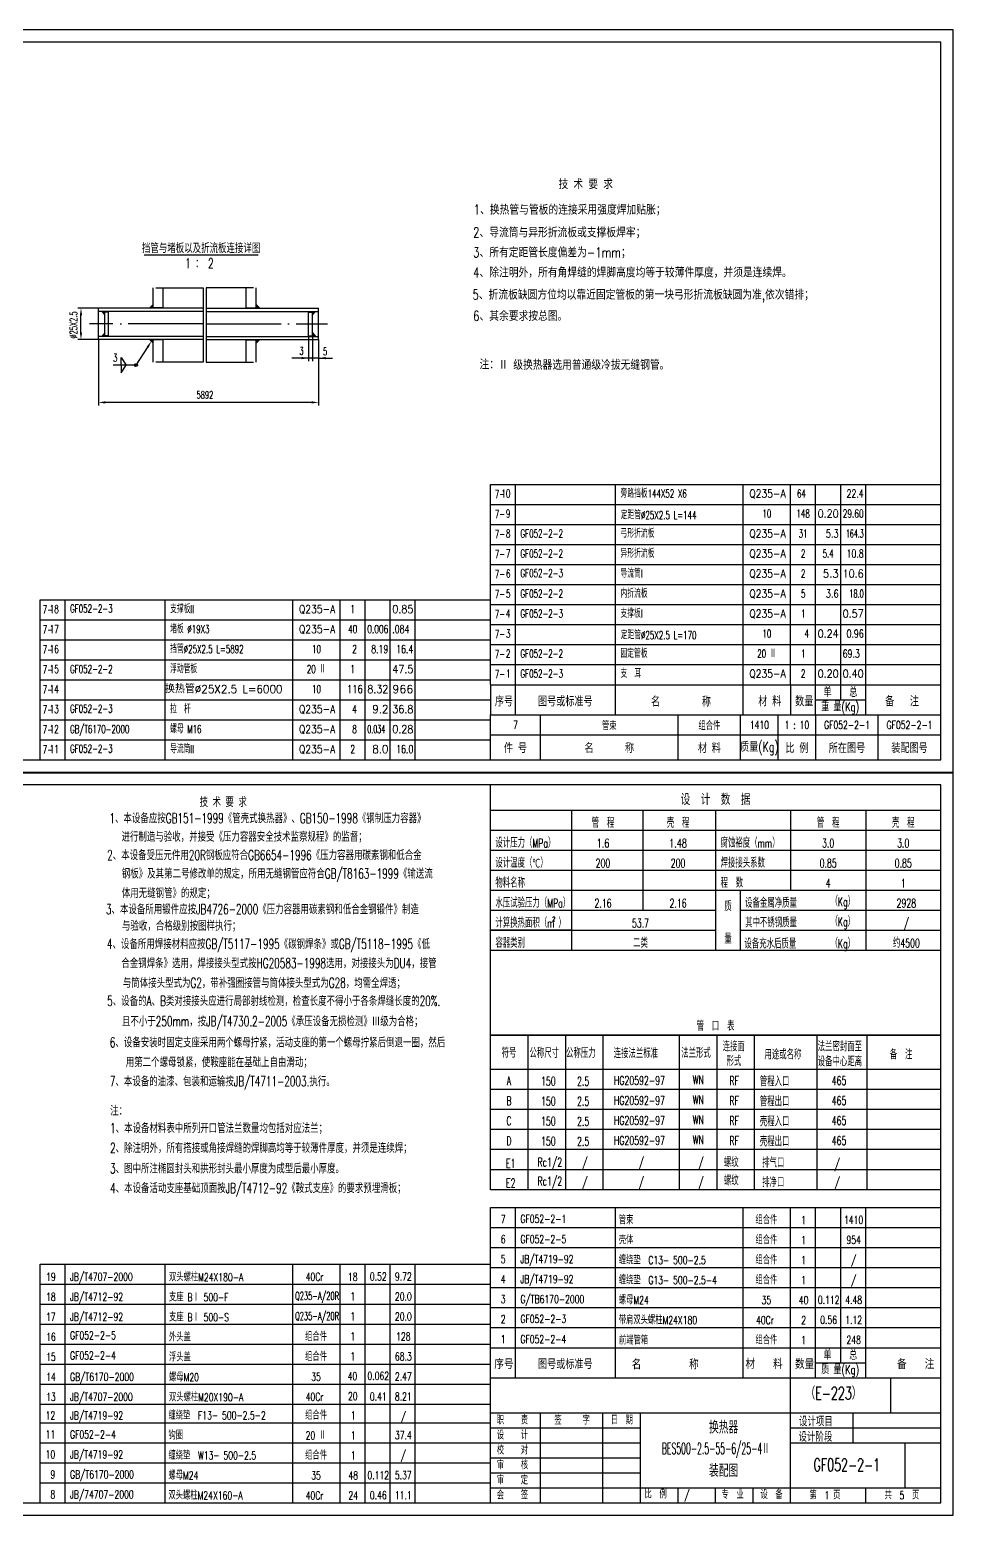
# Model space of a CAD drawing. Extents: x -1168 to 1459, y 189 to 1542.
# Drawn here: x 153 to 522, y 940 to 1534 of the extents above; entities that cross this region are included whole.
import ezdxf
from ezdxf.enums import TextEntityAlignment as Align

# ---------------------------------------------------------------- set-up
doc = ezdxf.new("R2010")
doc.units = 0
doc.header["$MEASUREMENT"] = 0
doc.linetypes.add('DASHDOT-M', pattern=[36, 30, -3, 0, -3])
doc.layers.get('0').update_dxf_attribs({"linetype": 'CONTINUOUS'})
for name, color, linetype in [('CDR_DWG1', 4, 'CONTINUOUS'), ('CDR_DWG2', 2, 'CONTINUOUS'), ('CDR_DWG3', 1, 'DASHDOT-M')]:
    doc.layers.add(name, color=color, linetype=linetype)
doc.styles.add('HZ', font='romans', dxfattribs={"width": 0.7, "bigfont": 'hz'})

msp = doc.modelspace()

# ---------------------------------------------------------------- linework, layer by layer
for p, q in [((522.19, 1533.67), (-318.81, 1533.67)), ((522.19, 1236.67), (522.19, 1533.67)), ((180.55, 1422.27), (172.31, 1422.27)), ((183.05, 1419.64), (181.85, 1421.02)), ((181.94, 1420.91), (182.05, 1421.02)), ((183.05, 1420.01), (182.03, 1421.02)), ((182.07, 1420.76), (182.33, 1421.02)), ((182.2, 1420.61), (182.61, 1421.02)), ((183.05, 1420.29), (182.31, 1421.02)), ((182.33, 1420.46), (182.9, 1421.02)), ((182.47, 1420.31), (183.05, 1420.89)), ((183.05, 1419.72), (182.51, 1420.26)), ((183.05, 1420.57), (182.6, 1421.02)), ((182.6, 1420.16), (183.05, 1420.61)), ((182.73, 1420.01), (183.05, 1420.32)), ((182.86, 1419.86), (183.05, 1420.04)), ((183.05, 1420.85), (182.88, 1421.02)), ((182.99, 1419.7), (183.05, 1419.76)), ((184.55, 1420.77), (183.05, 1420.77)), ((200.94, 1422.27), (202.45, 1423.74)), ((201.16, 1422.27), (201.05, 1422.38)), ((201.13, 1422.27), (202.45, 1423.59)), ((201.44, 1422.27), (201.19, 1422.52)), ((201.72, 1422.27), (201.34, 1422.66)), ((201.41, 1422.27), (202.45, 1423.31)), ((202, 1422.27), (201.48, 1422.8)), ((202.29, 1422.27), (201.62, 1422.94)), ((201.69, 1422.27), (202.45, 1423.02)), ((202.45, 1422.4), (201.76, 1423.08)), ((202.45, 1422.68), (201.91, 1423.22)), ((201.97, 1422.27), (202.45, 1422.74)), ((202.45, 1422.96), (202.05, 1423.36)), ((202.45, 1423.24), (202.19, 1423.49)), ((202.26, 1422.27), (202.45, 1422.46)), ((202.45, 1423.53), (202.34, 1423.63)), ((245.03, 1422.27), (243.53, 1423.74)), ((243.53, 1423.53), (243.63, 1423.63)), ((244.84, 1422.27), (243.53, 1423.59)), ((243.53, 1423.24), (243.78, 1423.49)), ((243.53, 1422.96), (243.92, 1423.36)), ((244.56, 1422.27), (243.53, 1423.31)), ((243.53, 1422.68), (244.06, 1423.22)), ((243.53, 1422.4), (244.21, 1423.08)), ((244.28, 1422.27), (243.53, 1423.02)), ((244, 1422.27), (243.53, 1422.74)), ((243.71, 1422.27), (243.53, 1422.46)), ((243.68, 1422.27), (244.35, 1422.94)), ((243.97, 1422.27), (244.49, 1422.8)), ((244.25, 1422.27), (244.64, 1422.66)), ((244.53, 1422.27), (244.78, 1422.52)), ((244.82, 1422.27), (244.92, 1422.38)), ((264.53, 1420.77), (266.03, 1420.77)), ((266.03, 1420.29), (266.76, 1421.02)), ((266.03, 1420.57), (266.48, 1421.02)), ((266.03, 1420.85), (266.19, 1421.02)), ((266.03, 1420.01), (267.04, 1421.02)), ((266.03, 1419.64), (267.23, 1421.02)), ((266.61, 1420.31), (266.03, 1420.89)), ((266.47, 1420.16), (266.03, 1420.61)), ((266.34, 1420.01), (266.03, 1420.32)), ((266.03, 1419.72), (266.56, 1420.26)), ((266.21, 1419.86), (266.03, 1420.04)), ((266.08, 1419.7), (266.03, 1419.76)), ((266.74, 1420.46), (266.18, 1421.02)), ((266.87, 1420.61), (266.46, 1421.02)), ((267, 1420.76), (266.74, 1421.02)), ((267.13, 1420.91), (267.03, 1421.02)), ((173.56, 1412.57), (173.56, 1419.47)), ((180.55, 1409.77), (172.31, 1409.77)), ((180.55, 1409.77), (180.55, 1383.4)), ((183.05, 1412.4), (181.85, 1411.02)), ((181.85, 1411.02), (181.85, 1411.02)), ((181.95, 1411.02), (183.05, 1412.12)), ((182.13, 1411.02), (181.98, 1411.17)), ((182.41, 1411.02), (182.11, 1411.32)), ((182.23, 1411.02), (183.05, 1411.84)), ((182.7, 1411.02), (182.24, 1411.48)), ((182.98, 1411.02), (182.37, 1411.63)), ((183.05, 1411.24), (182.51, 1411.78)), ((182.51, 1411.02), (183.05, 1411.56)), ((183.05, 1411.52), (182.64, 1411.93)), ((183.05, 1411.8), (182.77, 1412.08)), ((182.8, 1411.02), (183.05, 1411.27)), ((183.05, 1412.09), (182.9, 1412.23)), ((183.05, 1412.37), (183.03, 1412.38)), ((184.55, 1411.27), (183.05, 1411.27)), ((200.94, 1409.77), (202.45, 1408.3)), ((201.16, 1409.77), (201.05, 1409.66)), ((201.13, 1409.77), (202.45, 1408.45)), ((201.44, 1409.77), (201.19, 1409.52)), ((201.72, 1409.77), (201.34, 1409.39)), ((201.41, 1409.77), (202.45, 1408.73)), ((202, 1409.77), (201.48, 1409.25)), ((202.29, 1409.77), (201.62, 1409.11)), ((201.69, 1409.77), (202.45, 1409.02)), ((202.45, 1409.65), (201.76, 1408.97)), ((202.45, 1409.36), (201.91, 1408.83)), ((201.97, 1409.77), (202.45, 1409.3)), ((202.45, 1409.08), (202.05, 1408.69)), ((202.45, 1408.8), (202.19, 1408.55)), ((202.26, 1409.77), (202.45, 1409.58)), ((202.45, 1408.52), (202.34, 1408.41)), ((243.71, 1409.77), (243.53, 1409.58)), ((244, 1409.77), (243.53, 1409.3)), ((244.28, 1409.77), (243.53, 1409.02)), ((244.56, 1409.77), (243.53, 1408.73)), ((244.84, 1409.77), (243.53, 1408.45)), ((245.03, 1409.77), (243.53, 1408.3)), ((243.53, 1409.65), (244.21, 1408.97)), ((243.53, 1409.36), (244.06, 1408.83)), ((243.53, 1409.08), (243.92, 1408.69)), ((243.53, 1408.8), (243.78, 1408.55)), ((243.53, 1408.52), (243.63, 1408.41)), ((243.68, 1409.77), (244.35, 1409.11)), ((243.97, 1409.77), (244.49, 1409.25)), ((244.25, 1409.77), (244.64, 1409.39)), ((244.53, 1409.77), (244.78, 1409.52)), ((244.82, 1409.77), (244.92, 1409.66)), ((264.53, 1411.27), (264.53, 1401.11)), ((264.53, 1411.27), (266.03, 1411.27)), ((266.03, 1412.4), (266.03, 1401.11)), ((266.03, 1412.4), (267.23, 1411.02)), ((266.03, 1412.37), (266.04, 1412.38)), ((266.03, 1412.09), (266.17, 1412.23)), ((267.12, 1411.02), (266.03, 1412.12)), ((266.03, 1411.8), (266.3, 1412.08)), ((266.03, 1411.52), (266.43, 1411.93)), ((266.84, 1411.02), (266.03, 1411.84)), ((266.03, 1411.24), (266.57, 1411.78)), ((266.56, 1411.02), (266.03, 1411.56)), ((266.28, 1411.02), (266.03, 1411.27)), ((266.09, 1411.02), (266.7, 1411.63)), ((266.38, 1411.02), (266.83, 1411.48)), ((266.66, 1411.02), (266.96, 1411.32)), ((266.94, 1411.02), (267.09, 1411.17)), ((267.22, 1411.02), (267.22, 1411.02)), ((268.53, 1409.77), (268.53, 1401.11)), ((189.6, 1399.52), (189.6, 1402.57)), ((189.6, 1402.57), (191.57, 1399.52)), ((200.16, 1406.7), (195.55, 1399.52)), ((263.23, 1402.36), (257.88, 1402.36)), ((268.53, 1402.36), (258.93, 1402.36)), ((268.83, 1402.36), (271.63, 1402.36)), ((271.33, 1402.36), (274.13, 1402.36)), ((188.34, 1399.52), (186.42, 1399.52)), ((195.55, 1399.52), (188.34, 1399.52)), ((189.6, 1396.47), (191.57, 1399.52)), ((189.6, 1399.52), (189.6, 1396.47)), ((268.53, 1401.11), (268.53, 1392.26)), ((268.53, 1392.26), (268.53, 1383.4)), ((265.73, 1384.65), (183.35, 1384.65)), ((477.19, 1271.84), (477.19, 1351.84)), ((337.19, 1343.84), (517.19, 1343.84)), ((337.19, 1335.84), (517.19, 1335.84)), ((337.19, 1327.84), (517.19, 1327.84)), ((337.19, 1319.84), (517.19, 1319.84)), ((337.19, 1311.84), (517.19, 1311.84)), ((157.19, 1305.67), (337.19, 1305.67)), ((337.19, 1303.84), (517.19, 1303.84)), ((157.19, 1297.67), (337.19, 1297.67)), ((337.19, 1295.84), (517.19, 1295.84)), ((157.19, 1289.67), (337.19, 1289.67)), ((337.19, 1287.84), (517.19, 1287.84)), ((157.19, 1281.67), (337.19, 1281.67)), ((337.19, 1279.84), (517.19, 1279.84)), ((157.19, 1273.67), (337.19, 1273.67)), ((337.19, 1271.67), (517.19, 1271.67)), ((337.19, 1271.67), (517.19, 1271.67)), ((477.19, 1265.67), (477.19, 1271.67)), ((157.19, 1265.67), (337.19, 1265.67)), ((157.19, 1257.67), (337.19, 1257.67)), ((157.19, 1249.67), (337.19, 1249.67)), ((337.21, 1251.67), (517.21, 1251.67)), ((157.19, 1241.67), (337.19, 1241.67)), ((337.21, 1241.67), (517.19, 1241.67)), ((522.19, 1236.67), (-318.81, 1236.67)), ((-318.81, 1236.67), (522.19, 1236.67)), ((-318.81, 1236.67), (522.19, 1236.67)), ((-318.81, 1236.58), (522.19, 1236.58)), ((-318.81, 1236.58), (522.19, 1236.58)), ((522.19, 939.67), (522.19, 1236.67)), ((337.19, 1213.67), (517.19, 1213.67)), ((337.19, 1205.67), (517.19, 1205.67)), ((337.19, 1197.67), (517.19, 1197.67)), ((337.19, 1189.67), (517.19, 1189.67)), ((337.19, 1181.67), (427.19, 1181.67)), ((437.19, 1181.67), (517.19, 1181.67)), ((337.19, 1173.67), (427.19, 1173.67)), ((369.66, 1173.67), (337.19, 1173.67)), ((437.19, 1173.67), (517.19, 1173.67)), ((337.19, 1165.67), (517.19, 1165.67)), ((337.19, 1165.67), (517.19, 1165.67)), ((337.19, 1165.67), (517.19, 1165.67)), ((337.19, 1165.67), (427.19, 1165.67)), ((517.19, 1117.86), (337.19, 1117.86)), ((517.19, 1109.86), (337.19, 1109.86)), ((517.19, 1101.86), (337.19, 1101.86)), ((517.19, 1093.86), (337.19, 1093.86)), ((517.19, 1085.86), (337.19, 1085.86)), ((517.19, 1077.86), (337.19, 1077.86)), ((337.19, 1062.76), (517.19, 1062.76)), ((337.19, 1054.76), (517.19, 1054.76)), ((337.19, 1046.76), (517.19, 1046.76)), ((157.19, 1040.12), (337.19, 1040.12)), ((337.19, 1038.76), (517.19, 1038.76)), ((157.19, 1032.12), (337.19, 1032.12)), ((337.19, 1030.76), (517.19, 1030.76)), ((157.19, 1024.12), (337.19, 1024.12)), ((337.19, 1022.76), (517.19, 1022.76)), ((157.19, 1016.12), (337.19, 1016.12)), ((337.19, 1014.76), (517.19, 1014.76)), ((157.19, 1008.12), (337.19, 1008.12)), ((337.19, 1006.67), (517.19, 1006.67)), ((337.19, 1006.67), (517.19, 1006.67)), ((487.19, 1000.67), (487.19, 1006.67)), ((157.19, 1000.12), (337.19, 1000.12)), ((467.19, 1000.67), (487.19, 1000.67)), ((157.19, 992.12), (337.19, 992.12)), ((337.19, 994.67), (517.19, 994.67)), ((457.19, 944.67), (457.19, 994.67)), ((497.19, 980.67), (497.19, 994.67)), ((157.19, 984.12), (337.19, 984.12)), ((357.19, 944.67), (357.19, 980.67)), ((382.19, 944.67), (382.19, 980.67)), ((397.19, 944.67), (397.19, 980.67)), ((482.19, 968.67), (482.19, 980.67)), ((157.19, 976.67), (337.19, 976.67)), ((157.19, 976.67), (337.19, 976.67)), ((337.19, 974.67), (397.19, 974.67)), ((457.19, 974.67), (517.19, 974.67)), ((157.19, 968.67), (337.19, 968.67)), ((337.19, 968.67), (397.19, 968.67)), ((457.19, 968.67), (517.19, 968.67)), ((502.81, 968.67), (502.81, 950.67)), ((337.19, 962.67), (397.19, 962.67)), ((157.19, 960.67), (337.19, 960.67)), ((337.19, 956.67), (397.19, 956.67)), ((157.19, 952.67), (337.19, 952.67)), ((337.19, 950.67), (517.19, 950.67)), ((412.19, 944.67), (412.19, 950.67)), ((427.19, 944.67), (427.19, 950.67)), ((442.19, 944.67), (442.19, 950.67)), ((487.19, 944.67), (487.19, 950.67)), ((-318.81, 939.67), (522.19, 939.67))]:
    msp.add_line(p, q)
msp.add_circle((195.55, 1399.52), 0.578)
for start, end in [(0, 180), (180, 0)]:
    msp.add_arc((266.03, 1402.36), 0.2, start, end)
for points in [[(173.1, 1419.47), (174.03, 1419.47), (173.56, 1422.27)], [(173.1, 1412.57), (174.03, 1412.57), (173.56, 1409.77)], [(199.77, 1406.95), (200.55, 1406.45), (201.68, 1409.05)], [(261.73, 1402.83), (261.73, 1401.9), (264.53, 1402.36)], [(271.33, 1402.83), (271.33, 1401.9), (268.53, 1402.36)], [(183.35, 1385.11), (183.35, 1384.18), (180.55, 1384.65)], [(265.73, 1385.11), (265.73, 1384.18), (268.53, 1384.65)]]:
    msp.add_solid(points)
at = {"layer": 'CDR_DWG1'}
for p, q in [((517.19, 1528.67), (-293.81, 1528.67)), ((517.19, 1241.67), (517.19, 1528.67)), ((202.45, 1422.27), (202.45, 1430.5)), ((203.45, 1430.5), (222.45, 1430.5)), ((206.45, 1422.27), (206.45, 1430.5)), ((222.45, 1430.5), (222.45, 1400.79)), ((223.53, 1430.5), (223.53, 1400.79)), ((242.53, 1430.5), (223.53, 1430.5)), ((239.53, 1422.27), (239.53, 1430.5)), ((243.53, 1422.27), (243.53, 1430.5)), ((222.45, 1422.27), (180.55, 1422.27)), ((180.55, 1409.77), (180.55, 1422.27)), ((222.45, 1421.02), (180.55, 1421.02)), ((183.05, 1411.02), (183.05, 1421.02)), ((184.55, 1411.27), (184.55, 1420.77)), ((206.45, 1422.4), (202.45, 1422.4)), ((223.53, 1422.27), (268.53, 1422.27)), ((223.53, 1421.02), (268.53, 1421.02)), ((239.53, 1422.4), (243.53, 1422.4)), ((264.53, 1411.27), (264.53, 1420.77)), ((266.03, 1411.02), (266.03, 1421.02)), ((268.53, 1409.77), (268.53, 1422.27)), ((222.45, 1411.02), (180.55, 1411.02)), ((222.45, 1409.77), (180.55, 1409.77)), ((202.45, 1400.79), (202.45, 1409.77)), ((206.45, 1409.65), (202.45, 1409.65)), ((206.45, 1400.79), (206.45, 1409.77)), ((223.53, 1411.02), (268.53, 1411.02)), ((223.53, 1409.77), (268.53, 1409.77)), ((239.53, 1400.79), (239.53, 1409.77)), ((239.53, 1409.65), (243.53, 1409.65)), ((243.53, 1400.79), (243.53, 1409.77)), ((222.45, 1400.79), (203.45, 1400.79)), ((223.53, 1400.79), (242.53, 1400.79)), ((337.19, 1351.84), (517.19, 1351.84)), ((337.19, 1271.84), (337.19, 1351.84)), ((347.19, 1271.84), (347.19, 1351.84)), ((387.19, 1271.84), (387.19, 1351.84)), ((438.19, 1271.84), (438.19, 1351.84)), ((457.19, 1271.84), (457.19, 1351.84)), ((467.19, 1271.84), (467.19, 1351.84)), ((487.19, 1271.84), (487.19, 1351.84)), ((157.19, 1241.67), (157.19, 1305.67)), ((167.19, 1241.67), (167.19, 1305.67)), ((207.19, 1241.67), (207.19, 1305.67)), ((258.19, 1241.67), (258.19, 1305.67)), ((277.19, 1241.67), (277.19, 1305.67)), ((287.19, 1241.67), (287.19, 1305.67)), ((297.19, 1241.67), (297.19, 1305.67)), ((307.19, 1241.67), (307.19, 1305.67)), ((337.19, 1271.67), (337.19, 1259.67)), ((347.19, 1259.67), (347.19, 1271.67)), ((387.19, 1259.67), (387.19, 1271.67)), ((438.19, 1259.67), (438.19, 1271.67)), ((457.19, 1271.84), (457.19, 1259.67)), ((467.19, 1259.67), (467.19, 1271.67)), ((487.19, 1259.67), (487.19, 1271.67)), ((467.19, 1265.67), (487.19, 1265.67)), ((337.2, 1259.67), (517.2, 1259.67)), ((337.21, 1241.67), (337.21, 1259.67)), ((337.21, 1259.67), (517.21, 1259.67)), ((357.21, 1241.67), (357.21, 1259.67)), ((412.21, 1241.67), (412.21, 1259.67)), ((437.21, 1241.67), (437.21, 1259.67)), ((452.21, 1241.67), (452.21, 1259.67)), ((467.21, 1241.67), (467.21, 1259.67)), ((492.21, 1241.67), (492.21, 1259.67)), ((-293.81, 1241.67), (517.19, 1241.67)), ((517.19, 1231.67), (-293.81, 1231.67)), ((337.19, 1069.86), (337.19, 1231.67)), ((517.19, 944.67), (517.19, 1231.67)), ((337.19, 1221.67), (517.19, 1221.67)), ((369.66, 1221.67), (369.66, 1165.67)), ((398.18, 1221.67), (398.18, 1181.67)), ((427.19, 1221.67), (427.19, 1165.67)), ((457.19, 1221.67), (457.19, 1189.67)), ((487.19, 1221.67), (487.19, 1165.67)), ((437.19, 1165.67), (437.19, 1189.67)), ((337.19, 1131.67), (517.19, 1131.67)), ((517.19, 1131.67), (337.19, 1131.67)), ((352.19, 1131.67), (352.19, 1069.86)), ((367.19, 1131.67), (367.19, 1069.86)), ((382.19, 1131.67), (382.19, 1069.86)), ((412.63, 1131.67), (412.63, 1069.86)), ((427.63, 1131.67), (427.63, 1069.86)), ((442.63, 1131.67), (442.63, 1069.86)), ((467.63, 1131.67), (467.63, 1069.86)), ((487.63, 1131.67), (487.63, 1069.86)), ((517.19, 1069.86), (337.19, 1069.86)), ((337.19, 944.67), (337.19, 1062.76)), ((347.19, 994.67), (347.19, 1062.76)), ((387.19, 994.67), (387.19, 1062.76)), ((438.19, 994.67), (438.19, 1062.76)), ((457.19, 994.67), (457.19, 1062.76)), ((467.19, 994.67), (467.19, 1062.76)), ((477.19, 1000.67), (477.19, 1062.76)), ((487.19, 994.67), (487.19, 1062.76)), ((157.19, 984.12), (157.19, 1040.12)), ((167.19, 944.67), (167.19, 1040.12)), ((207.19, 944.67), (207.19, 1040.12)), ((258.19, 944.67), (258.19, 1040.12)), ((277.19, 944.67), (277.19, 1040.12)), ((287.19, 944.67), (287.19, 1040.12)), ((297.19, 944.67), (297.19, 1040.12)), ((307.19, 944.67), (307.19, 1040.12)), ((337.19, 994.67), (517.19, 994.67)), ((457.19, 944.67), (457.19, 994.67)), ((157.19, 944.67), (157.19, 984.14)), ((337.19, 980.67), (517.19, 980.67)), ((-293.81, 944.67), (517.19, 944.67))]:
    msp.add_line(p, q, dxfattribs=at)
at = {"layer": 'CDR_DWG2'}
msp.add_line((198.84, 1443.61), (244.32, 1443.61), dxfattribs=at)
at = {"layer": 'CDR_DWG3', "linetype": 'DASHDOT-M'}
for p, q in [((222.45, 1416.02), (176.97, 1416.02)), ((223.53, 1416.02), (272.1, 1416.02))]:
    msp.add_line(p, q, dxfattribs=at)

# ---------------------------------------------------------------- texts
at = {"style": 'HZ'}
for s, height, width, p in [('           技 术 要 求', 4, 0.75, (339.82, 1469.95)), ('1、换热管与管板的连接采用强度焊加贴胀；', 4, 0.75, (330.52, 1459.72)), ('2、导流筒与异形折流板或支撑板焊牢；', 4, 0.75, (330.27, 1450.64)), ('3、所有定距管长度偏差为-1mm；', 4, 0.75, (330.27, 1442.64)), ('4、除注明外，所有角焊缝的焊脚高度均等于较薄件厚度，并须是连续焊。', 4, 0.75, (330.27, 1434.64)), ('5、折流板缺圆方位均以靠近固定管板的第一块弓形折流板缺圆为准,依次错排；', 4, 0.75, (330, 1425.75)), ('6、其余要求按总图。', 4, 0.75, (330.27, 1417.24)), ('3', 3, 0.65, (260.86, 1403.71)), ('5', 3, 0.65, (270.32, 1403.54)), ('注：', 4, 0.75, (332.84, 1397.87)), ('Ⅱ 级换热器选用普通级冷拔无缝钢管。', 4, 0.75, (340.39, 1397.69)), ('5892', 3, 0.65, (219.74, 1386.15)), ('7-', 3.2, 0.65, (338.98, 1346.42)), ('旁路挡板144X52 X6 ', 3.2, 0.65, (389.19, 1346.59)), ('7-', 3.2, 0.65, (338.98, 1338.42)), ('定距管%%C25X2.5 L=144', 3.2, 0.65, (389.25, 1337.97)), ('7-', 3.2, 0.65, (338.98, 1330.42)), ('GF052-2-2', 3.2, 0.65, (349.19, 1330.59)), ('弓形折流板', 3.2, 0.65, (389.19, 1330.59)), ('7-', 3.2, 0.65, (338.98, 1322.42)), ('GF052-2-2', 3.2, 0.65, (349.19, 1322.59)), ('异形折流板', 3.2, 0.65, (389.19, 1322.59)), ('7-', 3.2, 0.65, (338.98, 1314.42)), ('GF052-2-3', 3.2, 0.65, (349.19, 1314.77)), ('导流筒I', 3.2, 0.65, (389.19, 1314.59)), ('7-', 3.2, 0.65, (338.98, 1306.42)), ('GF052-2-2', 3.2, 0.65, (349.19, 1306.59)), ('内折流板', 3.2, 0.65, (389.19, 1306.59)), ('7-', 3.2, 0.65, (158.29, 1300.27)), ('GF052-2-3', 3.2, 0.65, (169.19, 1300.59)), ('支撑板II', 3.2, 0.65, (209.19, 1300.42)), ('7-', 3.2, 0.65, (338.98, 1298.42)), ('GF052-2-3', 3.2, 0.65, (349.19, 1298.59)), ('支撑板I', 3.2, 0.65, (389.19, 1298.59)), ('7-', 3.2, 0.65, (158.29, 1292.27)), ('堵板 %%C19X3 ', 3.2, 0.65, (209.19, 1292.42)), ('7-', 3.2, 0.65, (338.98, 1290.42)), ('定距管%%C25X2.5 L=170', 3.2, 0.65, (389.25, 1289.97)), ('7-', 3.2, 0.65, (158.29, 1284.27)), ('挡管%%C25X2.5 L=5892', 3.2, 0.65, (209.19, 1284.42)), ('7-', 3.2, 0.65, (338.98, 1282.42)), ('GF052-2-2', 3.2, 0.65, (349.19, 1282.59)), ('固定管板', 3.2, 0.65, (389.19, 1282.59)), ('7-', 3.2, 0.65, (158.29, 1276.27)), ('GF052-2-2', 3.2, 0.65, (169.19, 1276.42)), ('浮动管板', 3.2, 0.65, (209.19, 1276.42)), ('7-', 3.2, 0.65, (338.98, 1274.42)), ('GF052-2-3', 3.2, 0.65, (349.19, 1274.59)), ('支  耳', 3.2, 0.65, (389.19, 1274.59)), ('7-', 3.2, 0.65, (158.29, 1268.27)), ('序号', 3.5, 0.8, (338.98, 1263.15)), ('图号或标准号', 3.5, 0.8, (356.22, 1263.16)), ('名        称', 3.5, 0.8, (401.38, 1263.05)), ('材 料', 3.5, 0.8, (444.26, 1263.22)), ('数量', 3.5, 0.8, (458.98, 1263.17)), ('重 量(Kg)', 3.5, 0.7, (469.43, 1261.14)), ('单', 3.5, 0.7, (470.37, 1266.92)), ('总', 3.5, 0.7, (480.64, 1266.87)), ('备   注', 3.5, 0.8, (494.94, 1263.17)), ('7-', 3.2, 0.65, (158.29, 1260.27)), ('GF052-2-3', 3.2, 0.65, (169.19, 1260.59)), ('拉  杆', 3.2, 0.65, (209.19, 1260.42)), ('7-', 3.2, 0.65, (158.29, 1252.27)), ('GB/T6170-2000', 3.2, 0.65, (169.19, 1252.42)), ('螺母 M16 ', 3.2, 0.65, (209.19, 1252.42)), ('7-', 3.2, 0.65, (158.29, 1244.24)), ('GF052-2-3', 3.2, 0.65, (169.19, 1244.59)), ('导流筒II', 3.2, 0.65, (209.19, 1244.42)), ('          技 术 要 求', 4, 0.65, (201.6, 1222.88)), ('1、本设备应按GB151-1999《管壳式换热器》、GB150-1998《钢制压力容器》', 4, 0.65, (184.94, 1216.4)), ('  进行制造与验收，并接受《压力容器安全技术监察规程》的监督；', 4, 0.65, (186.18, 1209.01)), ('2、本设备受压元件用20R钢板应符合GB6654-1996《压力容器用碳素钢和低合金', 4, 0.65, (184.03, 1201.65)), ('设计压力（MPa）', 3.5, 0.65, (339.19, 1206.67)), ('腐蚀裕度（mm）', 3.5, 0.65, (429.19, 1206.67)), ('设计温度（℃）', 3.5, 0.65, (339.19, 1198.67)), ('焊接接头系数', 3.5, 0.65, (429.19, 1198.67)), ('钢板》及其第二号修改单的规定，所用无缝钢管应符合GB/T8163-1999《输送流', 4, 0.65, (189.87, 1194.27)), ('物料名称', 3.5, 0.65, (339.19, 1190.67)), ('程  数', 3.5, 0.65, (429.19, 1190.67)), ('体用无缝钢管》的规定；', 4, 0.65, (189.87, 1186.47)), ('3、本设备所用锻件应按JB4726-2000《压力容器用碳素钢和低合金钢锻件》制造', 4, 0.65, (183.53, 1180)), ('水压试验压力（MPa）', 3.5, 0.65, (339.19, 1182.67)), ('设备金属净质量', 3.5, 0.65, (439, 1182.65)), ('（Kg）', 3.5, 0.65, (473.13, 1183.25)), ('与验收，合格级别按图样执行；', 4, 0.65, (189.96, 1173.38)), ('计算换热面积（m ）', 3.5, 0.65, (339.19, 1174.67)), ('2', 1.75, 0.65, (361.96, 1177.21)), ('其中不锈钢质量', 3.5, 0.65, (439, 1174.78)), ('（Kg）', 3.5, 0.65, (473.13, 1175.25)), ('4、设备所用焊接材料应按GB/T5117-1995《碳钢焊条》或GB/T5118-1995《低', 4, 0.65, (183.94, 1166.12)), ('容器类别', 3.5, 0.65, (339.19, 1166.67)), ('设备充水后质量', 3.5, 0.65, (438.73, 1166.33)), ('（Kg）', 3.5, 0.65, (473.13, 1166.48)), ('合金钢焊条》选用，焊接接头型式按HG20583-1998选用，对接接头为DU4，接管', 4, 0.65, (189.68, 1158.43)), ('与筒体接头型式为G2，带补强圈接管与筒体接头型式为G28，均需全焊透；', 4, 0.65, (190.28, 1150.56)), ('5、设备的A、B类对接接头应进行局部射线检测，检查长度不得小于各条焊缝长度的20%.', 4, 0.65, (184.03, 1143.34)), ('且不小于250mm，按JB/T4730.2-2005《承压设备无损检测》Ⅲ级为合格；', 4, 0.65, (189.93, 1135.19)), ('6、设备安装时固定支座采用两个螺母拧紧，活动支座的第一个螺母拧紧后倒退一圈，然后', 4, 0.65, (185.09, 1126.75)), ('连接面', 3.5, 0.65, (430.01, 1125.23)), ('法兰密封面至', 3.5, 0.65, (467.99, 1125.23)), ('  用第二个螺母锁紧，使鞍座能在基础上自由滑动；', 4, 0.65, (187.88, 1118.85)), ('符号', 3.5, 0.65, (341.68, 1122.7)), ('公称尺寸', 3.5, 0.65, (352.82, 1122.6)), ('公称压力', 3.5, 0.65, (367.43, 1122.6)), ('连接法兰标准', 3.5, 0.65, (386.45, 1122.5)), ('法兰形式', 3.5, 0.65, (413.45, 1122.6)), (' 形式', 3.5, 0.65, (430.01, 1119.41)), ('用途或名称', 3.5, 0.65, (446.72, 1122.01)), ('设备中心距离', 3.5, 0.65, (467.99, 1119.23)), ('备  注', 3.5, 0.65, (496.81, 1122.01)), ('7、本设备的油漆、包装和运输按JB/T4711-2003.执行。', 4, 0.65, (185.1, 1111.19)), ('WN', 3.5, 0.65, (418.04, 1112.01)), ('RF', 3.5, 0.65, (432.72, 1111.71)), ('管程入口', 3.5, 0.65, (444.87, 1111.25)), ('465', 3.5, 0.65, (473.6, 1111.71)), ('WN', 3.5, 0.65, (418.04, 1104.01)), ('RF', 3.5, 0.65, (432.72, 1103.71)), ('管程出口', 3.5, 0.65, (444.87, 1103.25)), ('465', 3.5, 0.65, (473.6, 1103.71)), ('注：', 4, 0.65, (185.2, 1099.44)), ('WN', 3.5, 0.65, (418.04, 1096.01)), ('RF', 3.5, 0.65, (432.72, 1095.71)), ('壳程入口', 3.5, 0.65, (444.87, 1095.25)), ('465', 3.5, 0.65, (473.6, 1095.71)), ('1、本设备材料表中所列开口管法兰数量均包括对应法兰；', 4, 0.65, (185.19, 1092.48)), ('2、除注明外，所有搭接或角接焊缝的焊脚高均等于较薄件厚度，并须是连续焊；', 4, 0.65, (185.19, 1084.57)), ('WN', 3.5, 0.65, (418.04, 1088.01)), ('RF', 3.5, 0.65, (432.72, 1087.71)), ('壳程出口', 3.5, 0.65, (444.87, 1087.25)), ('465', 3.5, 0.65, (473.6, 1087.71)), ('E1', 3.5, 0.65, (343.42, 1078.64)), ('Rc1/2', 3.5, 0.65, (356.03, 1079.11)), ('/', 3.5, 0.65, (373.86, 1078.96)), ('/', 3.5, 0.65, (396.49, 1078.96)), ('/', 3.5, 0.65, (420.25, 1078.96)), ('螺纹', 3.5, 0.65, (430.5, 1078.95)), ('排气口', 3.5, 0.65, (445.81, 1078.76)), ('/', 3.5, 0.65, (474.72, 1078.46)), ('3、图中所注椭圆封头和拱形封头最小厚度为成型后最小厚度。', 4, 0.65, (185.19, 1076.34)), ('Rc1/2', 3.5, 0.65, (356.03, 1071.52)), ('/', 3.5, 0.65, (373.86, 1071.12)), ('/', 3.5, 0.65, (396.49, 1071.12)), ('/', 3.5, 0.65, (420.25, 1071.12)), ('螺纹', 3.5, 0.65, (430.5, 1071.65)), ('4、本设备活动支座基础顶面按JB/T4712-92《鞍式支座》的要求预埋滑板；', 4, 0.65, (185.2, 1068.52)), ('E2', 3.5, 0.65, (343.42, 1070.79)), ('排净口', 3.5, 0.65, (445.81, 1070.92)), ('/', 3.5, 0.65, (474.72, 1070.9)), ('GF052-2-1', 3.2, 0.7, (349.19, 1056.57)), ('管束', 3.2, 0.7, (388.52, 1056.1)), ('GF052-2-5', 3.2, 0.7, (349.19, 1048.48)), ('壳体', 3.2, 0.7, (388.52, 1048.1)), ('JB/T4719-92', 3.2, 0.7, (349.19, 1040.48)), ('缠绕垫  C13- 500-2.5', 3.2, 0.7, (388.52, 1040.1)), ('JB/T4707-2000', 3.2, 0.7, (169.19, 1033.41)), ('双头螺柱M24X180-A', 3.2, 0.7, (208.74, 1033.24)), ('JB/T4719-92', 3.2, 0.7, (349.19, 1032.48)), ('缠绕垫  G13- 500-2.5-4', 3.2, 0.7, (388.52, 1032.1)), ('JB/T4712-92', 3.2, 0.7, (169.19, 1025.41)), ('支座 BⅠ 500-F', 3.2, 0.7, (208.74, 1025.24)), ('G/TB6170-2000', 3.2, 0.7, (349.19, 1024.48)), ('螺母M24', 3.2, 0.7, (388.52, 1024.1)), ('JB/T4712-92', 3.2, 0.7, (169.19, 1017.41)), ('支座 BⅠ 500-S', 3.2, 0.7, (208.74, 1017.24)), ('GF052-2-3', 3.2, 0.7, (349.19, 1016.57)), ('带肩双头螺柱M24X180', 3.2, 0.7, (388.52, 1016.1)), ('GF052-2-5', 3.2, 0.7, (169.19, 1010.02)), ('外头盖', 3.2, 0.7, (208.74, 1009.24)), ('GF052-2-4', 3.2, 0.7, (349.19, 1008.48)), ('前端管箱', 3.2, 0.7, (388.58, 1008.01)), ('GF052-2-4', 3.2, 0.7, (169.19, 1001.93)), ('浮头盖', 3.2, 0.7, (208.74, 1001.24)), ('单', 3.5, 0.7, (470.36, 1001.92)), ('总', 3.5, 0.7, (480.63, 1001.87)), ('序号', 4, 0.8, (338.75, 998.15)), ('图号或标准号', 4, 0.7, (356.21, 998.16)), ('名        称', 4, 0.8, (393.68, 998.05)), ('材   料', 4, 0.8, (439.16, 998.22)), ('数量', 4, 0.8, (458.95, 998.17)), ('质 量(Kg)', 3.5, 0.7, (469.43, 996.14)), ('备   注', 4, 0.8, (499.76, 998.17)), ('GB/T6170-2000', 3.2, 0.7, (169.19, 993.41)), ('螺母M20', 3.2, 0.7, (208.74, 993.24)), ('JB/T4707-2000', 3.2, 0.7, (169.19, 985.41)), ('双头螺柱M20X190-A', 3.2, 0.7, (208.74, 985.24)), ('（E-223）', 5, 0.65, (463.12, 986)), ('JB/T4719-92', 3.2, 0.7, (169.19, 977.96)), ('缠绕垫  F13- 500-2.5-2', 3.2, 0.7, (208.53, 978.01)), ('职    责', 3.2, 0.7, (339.75, 976.05)), ('签     字', 3.2, 0.7, (362.76, 976)), ('日  期', 3.2, 0.7, (385.3, 976.09)), ('设计项目', 4, 0.65, (460.53, 975.25)), ('GF052-2-4', 3.2, 0.7, (169.19, 970.39)), ('钩圈', 3.2, 0.7, (208.52, 970.01)), ('设    计', 3.2, 0.7, (339.75, 970.05)), ('设计阶段', 4, 0.65, (460.33, 969.1)), ('JB/T4719-92', 3.2, 0.7, (169.19, 962.39)), ('缠绕垫  W13- 500-2.5', 3.2, 0.7, (208.52, 962.01)), ('校    对', 3.2, 0.7, (339.75, 964.05)), ('GF052-2-1', 5, 0.65, (466.34, 957.35)), ('GB/T6170-2000', 3.2, 0.7, (169.19, 954.39)), ('螺母M24', 3.2, 0.7, (208.52, 954.01)), ('审    核', 3.2, 0.7, (339.75, 958.05)), ('审    定', 3.2, 0.7, (339.75, 952.05)), ('JB/74707-2000', 3.2, 0.7, (169.19, 946.39)), ('双头螺柱M24X160-A', 3.2, 0.7, (208.52, 946.01)), ('会    签', 3.2, 0.7, (339.75, 946.05)), ('比  例', 3.2, 0.7, (398.78, 946.47)), ('/', 3.2, 0.7, (414.74, 946.29)), ('专  业', 3.2, 0.7, (429.55, 946.27)), ('设  备', 3.2, 0.7, (445.13, 946.26)), ('第  1 页', 3.2, 0.7, (464.73, 946.06)), ('共  5  页', 3.2, 0.7, (494.73, 946.06))]:
    msp.add_text(s, height=height, dxfattribs=dict(at, width=width)).set_placement(p)
at = {"style": 'HZ', "width": 0.65}
msp.add_text('%%c25X2.5', height=3, rotation=90, dxfattribs=at).set_placement((172.06, 1410.17))
at = {"style": 'HZ'}
for s, width, p in [('10', 0.65, (345.19, 1346.59)), ('9', 0.65, (345.19, 1338.59)), ('8', 0.65, (345.19, 1330.59)), ('7', 0.65, (345.19, 1322.59)), ('6', 0.65, (345.19, 1314.59)), ('5', 0.65, (345.19, 1306.59)), ('18', 0.65, (164.69, 1300.42)), ('4', 0.65, (345.19, 1298.59)), ('17', 0.65, (164.69, 1292.42)), ('3', 0.65, (345.19, 1290.59)), ('16', 0.65, (164.69, 1284.42)), ('2', 0.65, (345.19, 1282.59)), ('15', 0.65, (164.69, 1276.42)), ('1', 0.65, (345.19, 1274.59)), ('14', 0.65, (164.69, 1268.42)), ('13', 0.65, (164.69, 1260.42)), ('12', 0.65, (164.69, 1252.42)), ('11', 0.65, (164.69, 1244.42)), ('7', 0.7, (343.27, 1056.48)), ('6', 0.7, (343.27, 1048.48)), ('5', 0.7, (343.27, 1040.48)), ('19', 0.7, (163.46, 1033.41)), ('4', 0.7, (343.27, 1032.48)), ('18', 0.7, (163.46, 1025.41)), ('3', 0.7, (343.27, 1024.48)), ('17', 0.7, (163.46, 1017.41)), ('2', 0.7, (343.27, 1016.48)), ('16', 0.7, (163.46, 1009.41)), ('1', 0.7, (343.27, 1008.48)), ('15', 0.7, (163.46, 1001.41)), ('14', 0.7, (163.46, 993.41)), ('13', 0.7, (163.46, 985.41)), ('12', 0.7, (163.28, 977.96)), ('11', 0.7, (163.27, 970.39)), ('10', 0.7, (163.27, 962.39)), ('9', 0.7, (163.27, 954.39)), ('8', 0.7, (163.27, 946.39))]:
    msp.add_text(s, height=3.2, dxfattribs=dict(at, width=width)).set_placement(p, align=Align.RIGHT)
for s, width, p, p2 in [('Q235-A', 0.76125, (440.69, 1346.59), (455.19, 1346.59)), (' 22.4', 0.619382, (477.99, 1346.59), (486.39, 1346.59)), ('0.20', 0.822761, (467.99, 1338.59), (476.39, 1338.59)), ('29.60', 0.633621, (477.99, 1338.59), (486.39, 1338.59)), ('Q235-A', 0.76125, (440.69, 1330.59), (455.19, 1330.59)), ('  5.3', 0.619382, (467.99, 1330.59), (476.39, 1330.59)), (' 164.3', 0.510417, (477.99, 1330.59), (486.39, 1330.59)), ('Q235-A', 0.76125, (440.69, 1322.59), (455.19, 1322.59)), (' 10.8', 0.62642, (477.99, 1322.59), (486.39, 1322.59)), ('Q235-A', 0.76125, (440.69, 1314.59), (455.19, 1314.59)), (' 5.3', 0.810662, (467.99, 1314.59), (476.39, 1314.59)), ('10.6', 0.822761, (477.99, 1314.59), (486.39, 1314.59)), ('Q235-A', 0.76125, (440.69, 1306.59), (455.19, 1306.59)), ('  3.6', 0.619382, (467.99, 1306.59), (476.39, 1306.59)), ('  18.0', 0.505734, (477.99, 1306.59), (486.39, 1306.59)), ('Q235-A', 0.76125, (260.69, 1300.42), (275.19, 1300.42)), ('0.85', 0.822761, (297.99, 1300.42), (306.39, 1300.42)), ('Q235-A', 0.76125, (440.69, 1298.59), (455.19, 1298.59)), ('0.57', 0.822761, (477.99, 1298.59), (486.39, 1298.59)), ('Q235-A', 0.76125, (260.69, 1292.42), (275.19, 1292.42)), ('0.006', 0.633621, (287.99, 1292.42), (296.39, 1292.42)), ('.084 ', 0.605769, (297.99, 1292.42), (306.39, 1292.42)), ('0.24', 0.810662, (467.99, 1290.59), (476.39, 1290.59)), (' 0.96', 0.62642, (477.99, 1290.59), (486.39, 1290.59)), (' 8.19', 0.633621, (287.99, 1284.42), (296.39, 1284.42)), (' 16.4', 0.619382, (297.99, 1284.42), (306.39, 1284.42)), ('69.3 ', 0.605769, (477.99, 1282.59), (486.39, 1282.59)), ('47.5', 0.822761, (297.99, 1276.42), (306.39, 1276.42)), ('Q235-A', 0.76125, (440.69, 1274.59), (455.19, 1274.59)), ('0.20', 0.822761, (467.99, 1274.59), (476.39, 1274.59)), ('0.40', 0.822761, (477.99, 1274.59), (486.39, 1274.59)), ('换热管%%C25X2.5 L=6000 ', 0.880029, (207.19, 1268.42), (256.19, 1268.42)), (' 116', 0.673077, (278.19, 1268.42), (286.19, 1268.42)), ('8.32', 0.822761, (287.99, 1268.42), (296.39, 1268.42)), ('966', 0.967105, (297.99, 1268.42), (306.39, 1268.42)), ('Q235-A', 0.76125, (260.69, 1260.42), (275.19, 1260.42)), (' 9.2', 0.810662, (287.99, 1260.42), (296.39, 1260.42)), ('36.8', 0.822761, (297.99, 1260.42), (306.39, 1260.42)), ('Q235-A', 0.76125, (260.69, 1252.42), (275.19, 1252.42)), ('0.034 ', 0.496622, (287.99, 1252.42), (296.39, 1252.42)), ('0.28', 0.822761, (297.99, 1252.42), (306.39, 1252.42)), ('Q235-A', 0.76125, (260.69, 1244.42), (275.19, 1244.42)), (' 8.0', 0.810662, (287.99, 1244.42), (296.39, 1244.42)), (' 16.0', 0.62642, (297.99, 1244.42), (306.39, 1244.42))]:
    msp.add_text(s, height=3.2, dxfattribs=dict(at, width=width)).set_placement(p, p2, align=Align.FIT)
for s, height, width, p in [('64 ', 3.2, 0.65, (462.19, 1346.59)), ('10', 3.2, 0.65, (447.69, 1338.59)), ('148', 3.2, 0.65, (462.19, 1338.59)), ('31', 3.2, 0.65, (462.19, 1330.59)), ('2', 3.2, 0.65, (462.19, 1322.59)), ('5.4', 3.2, 0.65, (472.19, 1322.59)), ('2', 3.2, 0.65, (462.19, 1314.59)), ('5', 3.2, 0.65, (462.19, 1306.59)), ('1', 3.2, 0.65, (282.19, 1300.42)), ('1', 3.2, 0.65, (462.19, 1298.59)), ('40', 3.2, 0.65, (282.19, 1292.42)), ('10', 3.2, 0.65, (447.69, 1290.59)), ('  4', 3.2, 0.65, (462.19, 1290.59)), ('10', 3.2, 0.65, (267.69, 1284.42)), (' 2', 3.2, 0.65, (282.19, 1284.42)), ('20 Ⅱ', 3.2, 0.65, (447.69, 1282.59)), ('1', 3.2, 0.65, (462.19, 1282.59)), ('20 Ⅱ', 3.2, 0.65, (267.69, 1276.42)), ('1', 3.2, 0.65, (282.19, 1276.42)), ('2', 3.2, 0.65, (462.19, 1274.59)), ('10', 3.2, 0.65, (267.69, 1268.42)), (' 4', 3.2, 0.65, (282.19, 1260.42)), (' 8', 3.2, 0.65, (282.19, 1252.42)), ('2', 3.2, 0.65, (282.19, 1244.42)), ('设  计  数  据', 4.5, 0.68, (427.19, 1223.67)), ('管  程', 3.5, 0.65, (382.19, 1214.67)), ('壳  程', 3.5, 0.65, (412.19, 1214.67)), ('管  程', 3.5, 0.65, (472.19, 1214.67)), ('壳  程', 3.5, 0.65, (502.19, 1214.67)), ('1.6', 3.5, 0.68, (382.19, 1206.67)), ('1.48', 3.5, 0.68, (412.19, 1206.67)), ('3.0', 3.5, 0.65, (472.19, 1206.67)), ('3.0', 3.5, 0.65, (502.19, 1206.67)), ('200', 3.5, 0.65, (382.19, 1198.67)), ('200', 3.5, 0.65, (412.19, 1198.67)), ('0.85', 3.5, 0.65, (472.19, 1198.67)), ('0.85', 3.5, 0.65, (502.19, 1198.67)), ('4', 3.5, 0.65, (472.19, 1190.67)), ('1', 3.5, 0.65, (502.19, 1190.67)), ('2.16', 3.5, 0.65, (382.19, 1182.67)), ('2.16', 3.5, 0.65, (412.19, 1182.67)), ('2928', 3.5, 0.65, (503.44, 1182.67)), ('53.7', 3.5, 0.65, (397.19, 1174.67)), ('/', 3.5, 0.65, (503.44, 1174.67)), ('二类', 3.5, 0.65, (397.19, 1166.67)), ('约4500', 3.5, 0.65, (503.44, 1166.67)), ('管  口  表', 3.5, 0.65, (427.19, 1133.43)), ('A', 3.5, 0.65, (344.61, 1111.64)), ('150', 3.5, 0.65, (360.35, 1111.5)), ('2.5', 3.5, 0.65, (374.26, 1111.42)), ('HG20592-97', 3.5, 0.65, (396.76, 1111.78)), ('B', 3.5, 0.65, (344.61, 1103.64)), ('150', 3.5, 0.65, (360.35, 1103.5)), ('2.5', 3.5, 0.65, (374.26, 1103.42)), ('HG20592-97', 3.5, 0.65, (396.76, 1103.78)), ('C', 3.5, 0.65, (344.61, 1095.64)), ('150', 3.5, 0.65, (360.35, 1095.5)), ('2.5', 3.5, 0.65, (374.26, 1095.42)), ('HG20592-97', 3.5, 0.65, (396.76, 1095.78)), ('D', 3.5, 0.65, (344.61, 1087.64)), ('150', 3.5, 0.65, (360.35, 1087.5)), ('2.5', 3.5, 0.65, (374.26, 1087.42)), ('HG20592-97', 3.5, 0.65, (396.76, 1087.78)), ('组合件', 3.2, 0.7, (447.5, 1056.1)), ('1', 3.2, 0.7, (462.38, 1056.1)), ('1410', 3.2, 0.7, (482.38, 1056.18)), ('组合件', 3.2, 0.7, (447.5, 1048.1)), ('954', 3.2, 0.7, (482.38, 1048.18)), ('1', 3.2, 0.7, (462.38, 1048.1)), ('组合件', 3.2, 0.7, (447.5, 1040.1)), ('1', 3.2, 0.7, (462.38, 1040.1)), ('/', 3.2, 0.7, (482.38, 1040.18)), ('40Cr ', 3.2, 0.7, (267.69, 1033.46)), ('18', 3.2, 0.7, (282.19, 1033.39)), ('0.52', 3.2, 0.7, (292.39, 1033.55)), ('9.72', 3.2, 0.7, (302.39, 1033.55)), ('组合件', 3.2, 0.7, (447.5, 1032.1)), ('1', 3.2, 0.7, (462.38, 1032.1)), ('/', 3.2, 0.7, (482.38, 1032.18)), ('Q235-A/20R', 3.2, 0.58, (267.92, 1025.75)), ('1', 3.2, 0.7, (282.19, 1025.6)), ('20.0', 3.2, 0.7, (302.39, 1025.55)), ('35', 3.2, 0.7, (447.5, 1024.1)), ('40', 3.2, 0.7, (462.38, 1024.1)), ('0.112', 3.2, 0.7, (472.38, 1024.18)), ('4.48', 3.2, 0.7, (482.38, 1024.18)), ('Q235-A/20R', 3.2, 0.58, (267.92, 1017.75)), ('1', 3.2, 0.7, (282.19, 1017.6)), ('20.0', 3.2, 0.7, (302.39, 1017.55)), ('40Cr ', 3.2, 0.7, (447.69, 1016.1)), ('2', 3.2, 0.7, (462.38, 1016.1)), ('0.56', 3.2, 0.7, (472.38, 1016.18)), ('1.12', 3.2, 0.7, (482.38, 1016.18)), ('组合件', 3.2, 0.7, (267.51, 1009.46)), ('1', 3.2, 0.7, (282.19, 1009.6)), ('128', 3.2, 0.7, (302.39, 1009.55)), ('组合件', 3.2, 0.7, (447.5, 1008.1)), ('1', 3.2, 0.7, (462.38, 1008.1)), ('248', 3.2, 0.7, (482.38, 1008.18)), ('组合件', 3.2, 0.7, (267.51, 1001.46)), ('1', 3.2, 0.7, (282.19, 1001.6)), ('68.3', 3.2, 0.7, (302.39, 1001.55)), ('35', 3.2, 0.7, (267.51, 993.46)), ('40', 3.2, 0.7, (282.07, 993.67)), ('0.062', 3.2, 0.7, (292.38, 993.82)), ('2.47', 3.2, 0.7, (302.39, 993.55)), ('40Cr ', 3.2, 0.7, (267.69, 985.46)), ('20', 3.2, 0.7, (282.19, 985.67)), ('0.41', 3.2, 0.7, (292.39, 985.55)), ('8.21', 3.2, 0.7, (302.39, 985.55)), ('组合件', 3.2, 0.7, (267.51, 978.01)), ('1', 3.2, 0.7, (282.39, 978.01)), ('/', 3.2, 0.7, (302.39, 977.55)), ('20 Ⅱ', 3.2, 0.7, (267.5, 970.01)), ('1', 3.2, 0.7, (282.38, 970.01)), ('37.4', 3.2, 0.7, (302.38, 970.1)), ('组合件', 3.2, 0.7, (267.5, 962.01)), ('1', 3.2, 0.7, (282.38, 962.01)), ('/', 3.2, 0.7, (302.38, 962.1)), ('35', 3.2, 0.7, (267.5, 954.01)), ('48', 3.2, 0.7, (282.38, 954.01)), ('0.112', 3.2, 0.7, (292.38, 954.1)), ('5.37', 3.2, 0.7, (302.38, 954.1)), ('40Cr ', 3.2, 0.7, (267.69, 946.01)), ('24', 3.2, 0.7, (282.38, 946.01)), ('0.46', 3.2, 0.7, (292.38, 946.1)), ('11.1', 3.2, 0.7, (302.38, 946.1))]:
    msp.add_text(s, height=height, dxfattribs=dict(at, width=width)).set_placement(p, align=Align.CENTER)
for s, height, width, p in [('7', 3.2, 0.7, (347.21, 1255.67)), ('管束', 3.2, 0.7, (384.71, 1255.67)), ('组合件', 3.2, 0.7, (424.71, 1255.67)), ('1410', 3.2, 0.7, (444.71, 1255.67)), ('1 : 10', 3.2, 0.7, (459.71, 1255.67)), ('GF052-2-1', 3.2, 0.7, (479.71, 1255.67)), ('GF052-2-1', 3.2, 0.7, (504.71, 1255.67)), ('件 号', 4, 0.7, (347.21, 1246.67)), ('名      称', 4, 0.7, (384.71, 1246.67)), ('材 料', 4, 0.7, (424.71, 1246.67)), ('质量(Kg)', 4, 0.7, (444.71, 1246.67)), ('比 例', 4, 0.7, (459.71, 1246.67)), ('所在图号', 4, 0.7, (479.71, 1246.67)), ('装配图号', 4, 0.7, (504.71, 1246.67)), ('质', 3.5, 0.65, (432.19, 1183.46)), ('量', 3.5, 0.65, (432.19, 1170.46)), ('换热器', 5, 0.65, (430.42, 975.1)), ('BES500-2.5-55-6/25-4Ⅱ', 4.5, 0.5, (427.23, 966.1)), ('装配图', 5, 0.65, (430.42, 957.77))]:
    msp.add_text(s, height=height, dxfattribs=dict(at, width=width)).set_placement(p, align=Align.MIDDLE)
at = {"layer": 'CDR_DWG1', "style": 'HZ', "width": 0.65}
msp.add_text('3', height=3, dxfattribs=at).set_placement((186.42, 1401.02))
at = {"layer": 'CDR_DWG2', "style": 'HZ', "width": 0.65}
msp.add_text('挡管与堵板以及折流板连接详图', height=4, dxfattribs=at).set_placement((197.91, 1444.36))
msp.add_text('1 ： 2', height=4, dxfattribs=at).set_placement((220.88, 1440.27), align=Align.MIDDLE)

doc.saveas('drawing.dxf')
